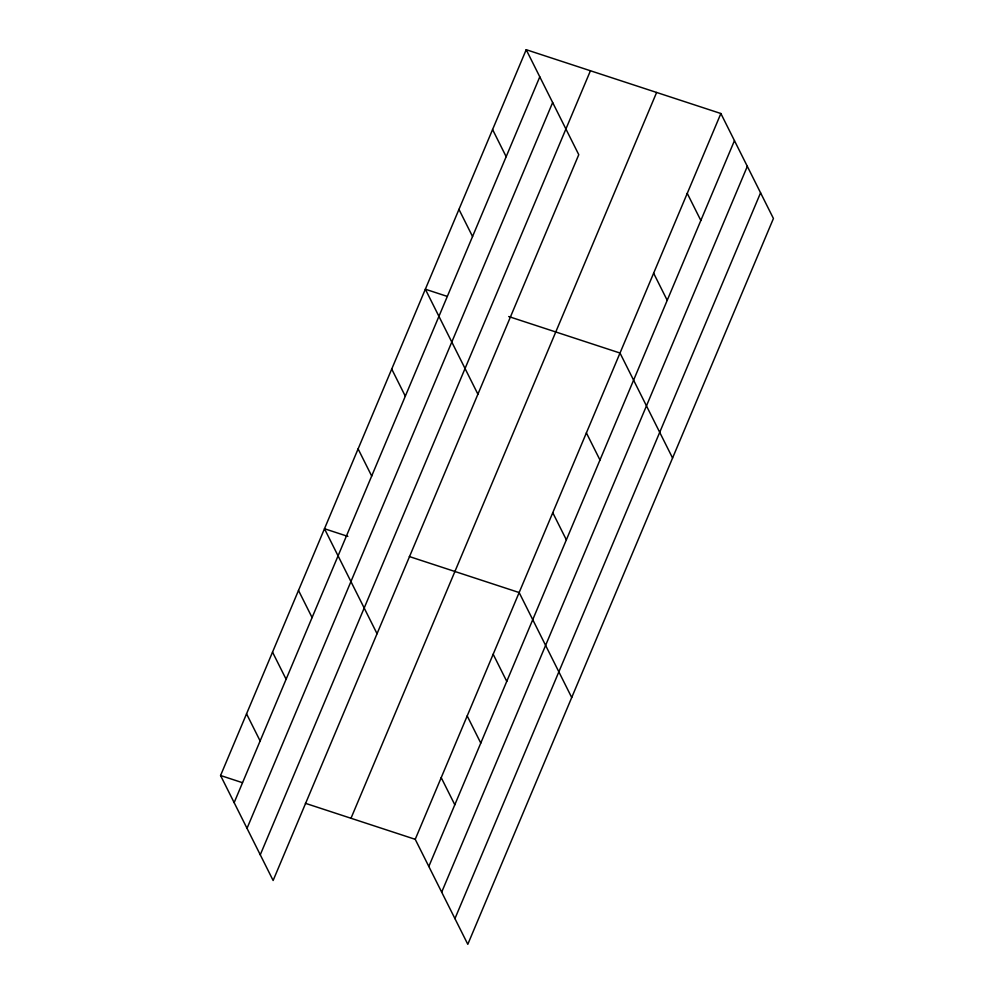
<?xml version="1.0" encoding="UTF-8"?>
<svg xmlns="http://www.w3.org/2000/svg" width="994" height="994" viewBox="0 0 994 994"><rect width="100%" height="100%" fill="white"/><g stroke="black" fill="none" stroke-linecap="round" stroke-linejoin="round"><path stroke-width="1.49" d="M526.199 49.7L578.769 154.679L273.126 880.485L220.569 775.506L526.199 49.7L720.874 113.515L773.431 218.494L467.801 944.3L415.231 839.321L305.394 803.314M234.149 802.643L539.792 76.836M247.021 828.337L552.652 102.531M260.266 854.803L590.436 70.76M350.994 818.261L656.624 92.454M415.231 839.321L720.874 113.515M428.824 866.47L734.454 140.651M441.684 892.152L747.326 166.346M454.941 918.618L760.572 192.811M447.238 296.398L425.345 289.217L477.903 394.196M508.704 316.539L620.007 353.032L672.578 458.01M347.838 536.387L324.479 528.733L377.049 633.712M409.317 556.541L519.154 592.548L571.712 697.527M220.569 775.506L242.461 782.688M687.252 193.358L700.845 220.494M653.63 273.188L667.222 300.337M492.577 129.543L506.17 156.679M586.385 432.875L599.978 460.011M458.955 209.374L472.548 236.522M552.763 512.705L566.356 539.854M391.723 369.06L405.316 396.196M493.173 654.238L506.766 681.387M358.101 448.89L371.694 476.039M467.192 715.941L480.785 743.077M441.212 777.631L454.805 804.767M298.498 590.424L312.091 617.572M272.518 652.114L286.11 679.262M246.537 713.816L260.13 740.952"/></g></svg>
